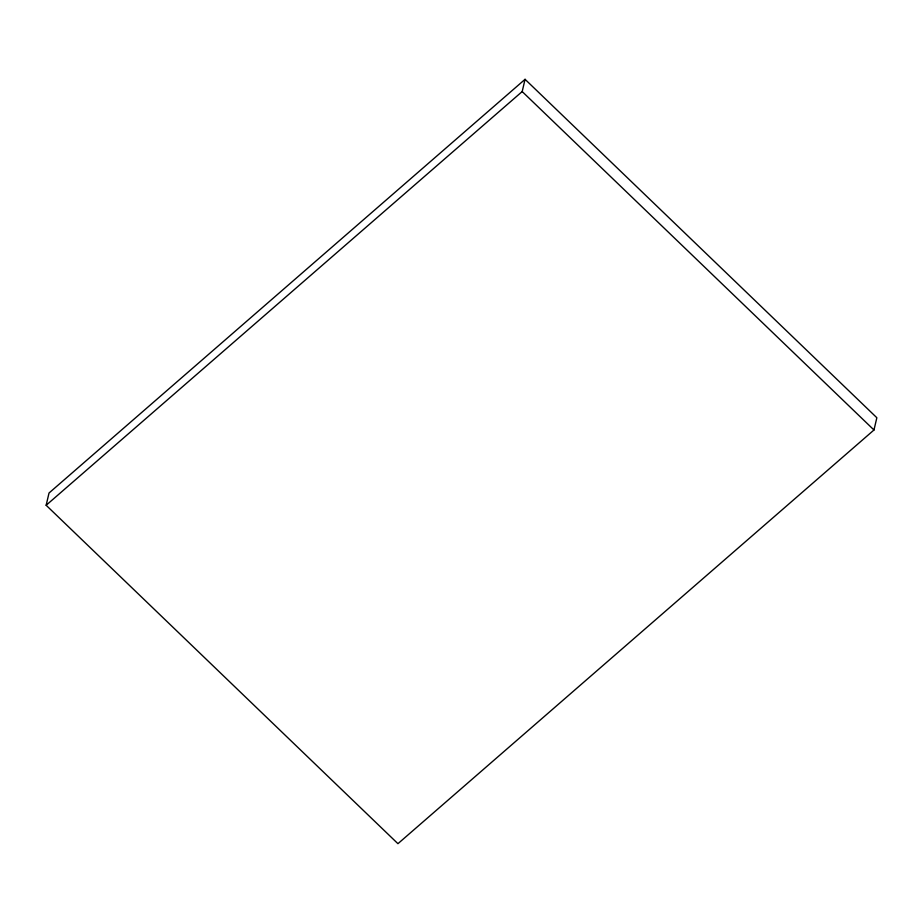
<?xml version="1.0" encoding="UTF-8"?>
<svg xmlns="http://www.w3.org/2000/svg" width="923" height="923" viewBox="0 0 923 923"><rect width="100%" height="100%" fill="white"/><g stroke="black" fill="none" stroke-linecap="round" stroke-linejoin="round"><path stroke-width="1.38" d="M46.15 505.262L49.023 493.009L525.06 79.32L876.85 417.738L873.977 429.991L397.94 843.68L46.15 505.262L522.187 91.562L525.06 79.32M522.187 91.562L873.977 429.991"/></g></svg>
